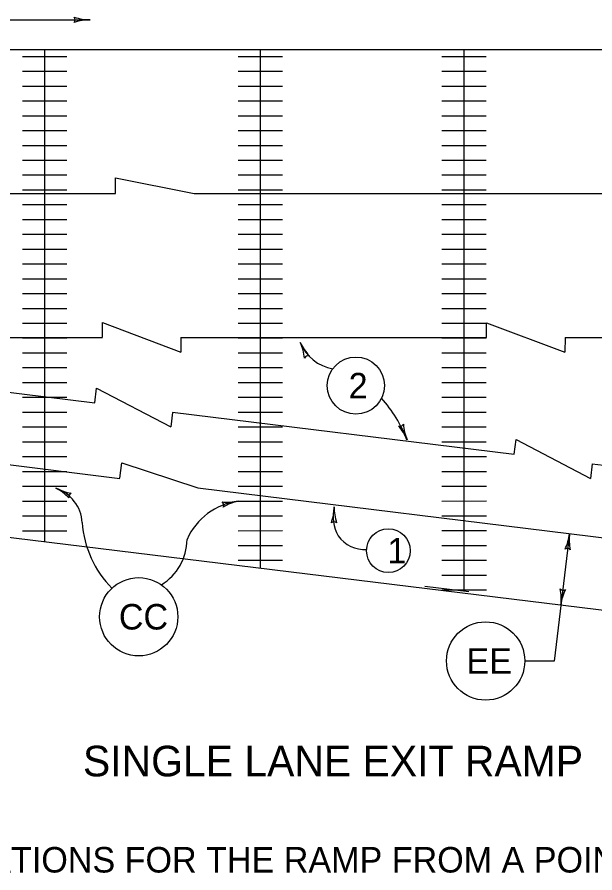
# Model space of a CAD drawing. Extents: x 1000 to 1036.3, y 1000 to 1022.
# Drawn here: x 1018.28 to 1022.81, y 1007.05 to 1013.75 of the extents above; entities that cross this region are included whole.
import ezdxf

# ---------------------------------------------------------------- set-up
doc = ezdxf.new("R2010")
doc.units = 0
doc.layers.add('Level 1', color=7, linetype='Continuous')
doc.layers.add('Level 2', color=7, linetype='Continuous')

msp = doc.modelspace()

# ---------------------------------------------------------------- linework, layer by layer
at = {"layer": 'Level 1'}
for p, q in [((1018.0479, 1013.7343), (1018.8506, 1013.7343)), ((1008.0103, 1013.5), (1035.0175, 1013.5)), ((1018.3194, 1013.4467), (1018.6679, 1013.4466)), ((1018.4936, 1013.4467), (1018.4937, 1013.5)), ((1018.4936, 1009.6432), (1018.4936, 1013.4467)), ((1020.0114, 1013.4467), (1020.36, 1013.4466)), ((1020.1857, 1013.4467), (1020.1857, 1013.5)), ((1020.1857, 1009.4354), (1020.1857, 1013.4467)), ((1021.6094, 1013.4467), (1021.9579, 1013.4466)), ((1021.7837, 1013.4467), (1021.7837, 1013.5)), ((1021.7837, 1009.2557), (1021.7837, 1013.4467)), ((1018.3193, 1013.3304), (1018.6679, 1013.3304)), ((1020.0114, 1013.3305), (1020.3599, 1013.3304)), ((1021.6094, 1013.3305), (1021.9579, 1013.3304)), ((1018.3193, 1013.2143), (1018.6679, 1013.2143)), ((1020.0114, 1013.2143), (1020.3599, 1013.2143)), ((1021.6094, 1013.2143), (1021.9579, 1013.2143)), ((1018.3193, 1013.0981), (1018.6679, 1013.0981)), ((1020.0114, 1013.0981), (1020.3599, 1013.0981)), ((1021.6094, 1013.0981), (1021.9579, 1013.0981)), ((1018.3193, 1012.9819), (1018.6679, 1012.9819)), ((1020.0114, 1012.9819), (1020.3599, 1012.9819)), ((1021.6093, 1012.9819), (1021.9579, 1012.9819)), ((1018.3193, 1012.8658), (1018.6679, 1012.8658)), ((1020.0114, 1012.8658), (1020.3599, 1012.8658)), ((1021.6093, 1012.8658), (1021.9579, 1012.8658)), ((1018.3193, 1012.7496), (1018.6679, 1012.7495)), ((1020.0113, 1012.7496), (1020.3599, 1012.7495)), ((1021.6093, 1012.7496), (1021.9579, 1012.7495)), ((1018.3194, 1012.6333), (1018.6679, 1012.6333)), ((1020.0114, 1012.6333), (1020.36, 1012.6333)), ((1021.6094, 1012.6333), (1021.958, 1012.6333)), ((1018.3194, 1012.5172), (1018.6679, 1012.5172)), ((1020.0114, 1012.5172), (1020.36, 1012.5172)), ((1021.6094, 1012.5172), (1021.958, 1012.5172)), ((1019.0498, 1012.372), (1019.0498, 1012.4951)), ((1019.0498, 1012.4951), (1019.665, 1012.372)), ((1013.95, 1012.372), (1019.0498, 1012.372)), ((1018.3194, 1012.401), (1018.6679, 1012.401)), ((1019.665, 1012.372), (1024.4215, 1012.372)), ((1020.0114, 1012.401), (1020.36, 1012.401)), ((1021.6094, 1012.401), (1021.9579, 1012.401)), ((1018.3194, 1012.2848), (1018.6679, 1012.2848)), ((1020.0114, 1012.2848), (1020.3599, 1012.2848)), ((1021.6094, 1012.2848), (1021.9579, 1012.2848)), ((1018.3194, 1012.1687), (1018.6679, 1012.1686)), ((1020.0114, 1012.1687), (1020.3599, 1012.1686)), ((1021.6094, 1012.1687), (1021.9579, 1012.1686)), ((1018.3193, 1012.0524), (1018.6679, 1012.0525)), ((1020.0114, 1012.0525), (1020.3599, 1012.0525)), ((1021.6094, 1012.0525), (1021.9579, 1012.0525)), ((1018.3193, 1011.9363), (1018.6679, 1011.9363)), ((1020.0114, 1011.9363), (1020.3599, 1011.9363)), ((1021.6094, 1011.9363), (1021.9579, 1011.9363)), ((1018.3193, 1011.8201), (1018.6679, 1011.8202)), ((1020.0114, 1011.8201), (1020.3599, 1011.8202)), ((1021.6093, 1011.8201), (1021.9579, 1011.8202)), ((1018.3194, 1011.7039), (1018.668, 1011.704)), ((1020.0114, 1011.7039), (1020.36, 1011.704)), ((1021.6094, 1011.7039), (1021.958, 1011.704)), ((1018.3194, 1011.5878), (1018.668, 1011.5878)), ((1020.0114, 1011.5878), (1020.36, 1011.5878)), ((1021.6094, 1011.5878), (1021.958, 1011.5878)), ((1018.3194, 1011.4715), (1018.668, 1011.4716)), ((1020.0114, 1011.4716), (1020.36, 1011.4716)), ((1021.6094, 1011.4716), (1021.958, 1011.4716)), ((1018.3194, 1011.3553), (1018.668, 1011.3554)), ((1018.9462, 1011.2455), (1018.9462, 1011.3608)), ((1018.9462, 1011.3608), (1019.5611, 1011.1283)), ((1020.0114, 1011.3553), (1020.36, 1011.3554)), ((1021.6094, 1011.3553), (1021.958, 1011.3554)), ((1021.9604, 1011.244), (1021.9604, 1011.3593)), ((1021.9604, 1011.3593), (1022.5753, 1011.1268)), ((1015.7504, 1011.244), (1018.9462, 1011.244)), ((1018.3194, 1011.2392), (1018.668, 1011.2393)), ((1019.5616, 1011.244), (1019.5611, 1011.1283)), ((1019.5616, 1011.244), (1021.9604, 1011.244)), ((1020.0114, 1011.2392), (1020.36, 1011.2393)), ((1021.6094, 1011.2392), (1021.958, 1011.2393)), ((1022.5758, 1011.2425), (1022.5753, 1011.1268)), ((1022.5758, 1011.244), (1026.2398, 1011.244)), ((1015.7504, 1011.1165), (1018.8858, 1010.7316)), ((1018.3195, 1011.123), (1018.668, 1011.1231)), ((1020.0115, 1011.123), (1020.3601, 1011.1231)), ((1021.6095, 1011.123), (1021.9581, 1011.1231)), ((1018.3195, 1011.0068), (1018.668, 1011.0068)), ((1020.0115, 1011.0068), (1020.36, 1011.0068)), ((1021.6095, 1011.0068), (1021.958, 1011.0068)), ((1018.3195, 1010.8906), (1018.668, 1010.8907)), ((1018.8858, 1010.7316), (1018.8997, 1010.8461)), ((1018.8997, 1010.8461), (1019.4823, 1010.5416)), ((1020.0115, 1010.8907), (1020.36, 1010.8907)), ((1021.6095, 1010.8907), (1021.958, 1010.8907)), ((1018.3196, 1010.7744), (1018.6682, 1010.7745)), ((1020.0116, 1010.7744), (1020.3601, 1010.7745)), ((1021.6096, 1010.7744), (1021.9581, 1010.7745)), ((1018.3196, 1010.6582), (1018.6682, 1010.6583)), ((1019.4967, 1010.6563), (1019.4823, 1010.5416)), ((1019.4967, 1010.6566), (1022.1776, 1010.3274)), ((1020.0115, 1010.6583), (1020.3601, 1010.6583)), ((1021.6095, 1010.6583), (1021.9581, 1010.6583)), ((1016.1436, 1010.4999), (1019.0833, 1010.1389)), ((1018.3197, 1010.542), (1018.6683, 1010.5421)), ((1020.0116, 1010.5421), (1020.3602, 1010.5422)), ((1021.6095, 1010.5421), (1021.9581, 1010.5422)), ((1018.3197, 1010.4258), (1018.6683, 1010.4258)), ((1020.0116, 1010.4258), (1020.3602, 1010.4259)), ((1021.6096, 1010.4259), (1021.9582, 1010.4259)), ((1022.1776, 1010.3276), (1022.1914, 1010.4421)), ((1022.1914, 1010.4421), (1022.7741, 1010.1376)), ((1018.3198, 1010.3096), (1018.6683, 1010.3097)), ((1020.0117, 1010.3097), (1020.3603, 1010.3098)), ((1021.6097, 1010.3098), (1021.9583, 1010.3098)), ((1019.0833, 1010.139), (1019.0983, 1010.2612)), ((1019.0983, 1010.2612), (1019.6938, 1010.064)), ((1022.7884, 1010.2523), (1022.7741, 1010.1376)), ((1022.7884, 1010.2523), (1024.1927, 1010.0799)), ((1018.3198, 1010.1933), (1018.6683, 1010.1934)), ((1020.0117, 1010.1934), (1020.3603, 1010.1935)), ((1021.6097, 1010.1935), (1021.9583, 1010.1936)), ((1015.1084, 1010.0588), (1027.3687, 1008.5535)), ((1018.3198, 1010.0772), (1018.6684, 1010.0773)), ((1019.6938, 1010.064), (1024.8737, 1009.428)), ((1020.0118, 1010.0773), (1020.3603, 1010.0773)), ((1021.6098, 1010.0773), (1021.9583, 1010.0774)), ((1018.3198, 1009.9609), (1018.6684, 1009.961)), ((1020.0118, 1009.961), (1020.3603, 1009.9611)), ((1021.6098, 1009.9611), (1021.9583, 1009.9612)), ((1018.3199, 1009.8448), (1018.6685, 1009.8448)), ((1020.0118, 1009.8448), (1020.3604, 1009.8449)), ((1021.6098, 1009.8449), (1021.9584, 1009.845)), ((1018.3199, 1009.7285), (1018.6685, 1009.7286)), ((1020.0118, 1009.7286), (1020.3604, 1009.7287)), ((1021.6098, 1009.7287), (1021.9584, 1009.7288)), ((1022.6117, 1009.7058), (1022.4891, 1008.7063)), ((1020.0119, 1009.6124), (1020.3605, 1009.6125)), ((1021.6099, 1009.6125), (1021.9585, 1009.6126)), ((1020.0119, 1009.4962), (1020.3605, 1009.4963)), ((1021.6099, 1009.4963), (1021.9585, 1009.4963)), ((1021.61, 1009.3801), (1021.9586, 1009.3802)), ((1021.4755, 1009.2935), (1021.8215, 1009.2511)), ((1021.61, 1009.2638), (1021.9586, 1009.2639)), ((1022.4891, 1008.7063), (1022.2598, 1008.7063))]:
    msp.add_line(p, q, dxfattribs=at)
for centre, radius in [((1020.935, 1010.8656), 0.2241), ((1021.1898, 1009.5717), 0.1711), ((1019.2314, 1009.0536), 0.3069), ((1021.9529, 1008.7069), 0.3069)]:
    msp.add_circle(centre, radius, dxfattribs=at)
for centre, radius, start, end in [((1018.7019, 1013.7343), 0.0313, 319.10871, 41.2254), ((1018.8506, 1014.1253), 0.3909, 251.33122, 270), ((1018.8506, 1013.3434), 0.3909, 90.00611, 108.65284), ((1018.8506, 1014.1253), 0.3909, 270, 270.01223), ((1020.8544, 1011.366), 0.3909, 204.58002, 204.59224), ((1020.8066, 1011.3252), 0.3309, 201.61237, 260.94058), ((1020.8544, 1011.366), 0.3909, 204.59224, 223.26103), ((1020.1434, 1011.0406), 0.3909, 5.9394, 24.58613), ((1020.5607, 1011.0681), 0.0313, 73.36684, 155.48353), ((1020.2755, 1010.0185), 1.1419, 21.68519, 41.03285), ((1021.2804, 1010.5781), 0.0313, 251.00217, 333.11886), ((1021.6985, 1010.5884), 0.3909, 183.57473, 202.22146), ((1020.9747, 1010.2926), 0.3909, 22.22757, 40.89635), ((1020.9747, 1010.2926), 0.3909, 22.21534, 22.22757), ((1018.7588, 1010.4097), 0.3909, 242.99653, 243.00875), ((1018.4878, 1009.7765), 0.2998, 2.9348, 71.80749), ((1018.7588, 1010.4097), 0.3909, 243.00875, 261.67753), ((1018.404, 1009.713), 0.3909, 44.35591, 63.00264), ((1018.7139, 1009.9938), 0.0313, 111.78335, 193.90004), ((1020.0829, 1009.4485), 0.5175, 97.90113, 155.92998), ((1020.3738, 1009.9203), 0.3909, 340.56233, 359.20906), ((1021.0573, 1009.8398), 0.3021, 165.59131, 210.35778), ((1021.1557, 1009.9096), 0.3909, 179.21518, 197.88396), ((1021.1557, 1009.9096), 0.3909, 179.20295, 179.21518), ((1019.6008, 1009.8512), 0.8157, 184.17442, 224.72376), ((1020.7627, 1009.7663), 0.0313, 47.98977, 130.10647), ((1021.0021, 1009.8335), 0.2522, 215.48627, 273.83781), ((1022.2236, 1009.7534), 0.3909, 334.35341, 353.00014), ((1022.9997, 1009.6581), 0.3909, 173.00625, 191.67503), ((1022.9997, 1009.6581), 0.3909, 172.99403, 173.00625), ((1019.1865, 1009.6641), 0.4239, 301.73191, 359.3784), ((1022.5935, 1009.5582), 0.0313, 41.78085, 123.89754), ((1022.5611, 1009.2935), 0.0313, 221.78085, 303.89754), ((1022.155, 1009.1936), 0.3909, 353.00625, 11.67503), ((1022.931, 1009.0984), 0.3909, 154.35341, 173.00014), ((1022.155, 1009.1936), 0.3909, 352.99403, 353.00625)]:
    msp.add_arc(centre, radius, start, end, dxfattribs=at)
at = {"layer": 'Level 2'}
for centre, radius, start, end in [((1019.9261, 1010.3424), 0.3909, 263.99913, 282.64586), ((1020.0974, 1009.5796), 0.3909, 102.65197, 121.32076), ((1020.0974, 1009.5796), 0.3909, 102.63975, 102.65198), ((1019.8667, 1009.9285), 0.0313, 331.42657, 53.54327)]:
    msp.add_arc(centre, radius, start, end, dxfattribs=at)

# ---------------------------------------------------------------- texts
at = {"layer": 'Level 1'}
for s, height, p in [('2', 0.2, (1020.8783, 1010.7656)), ('1', 0.2, (1021.1827, 1009.4717)), ('CC', 0.2, (1019.0755, 1008.9536)), ('EE', 0.2, (1021.8026, 1008.6069)), ('SINGLE LANE EXIT RAMP', 0.24, (1018.7937, 1007.8024)), ('ON CONSTRUCTION IF THE CONTRACTOR ELECTS TO BEGIN PAVING OPERATIONS FOR THE RAMP FROM A POINT OTHER THAN', 0.2, (1008.1549, 1007.0484))]:
    msp.add_text(s, height=height, dxfattribs=at).set_placement(p)

doc.saveas('drawing.dxf')
